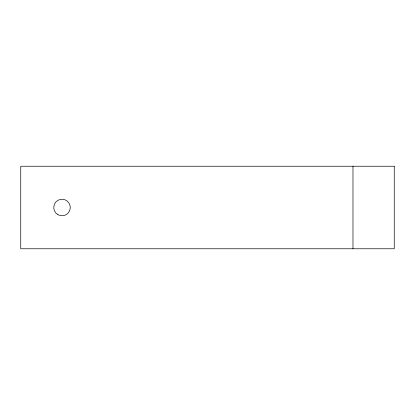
<?xml version="1.0" encoding="UTF-8"?>
<svg xmlns="http://www.w3.org/2000/svg" width="415" height="415" viewBox="0 0 415 415"><rect width="100%" height="100%" fill="white"/><g stroke="black" fill="none" stroke-linecap="round" stroke-linejoin="round"><path stroke-width="0.62" d="M352.978 166.228L352.978 248.772M394.25 166.228L20.75 166.228L20.75 248.772L394.25 248.772L394.25 166.228M57.893 214.648A8.253 8.253 0 0 0 70.275 207.5A8.253 8.253 0 0 0 57.893 200.352A8.253 8.253 0 0 0 57.893 214.648"/></g></svg>
